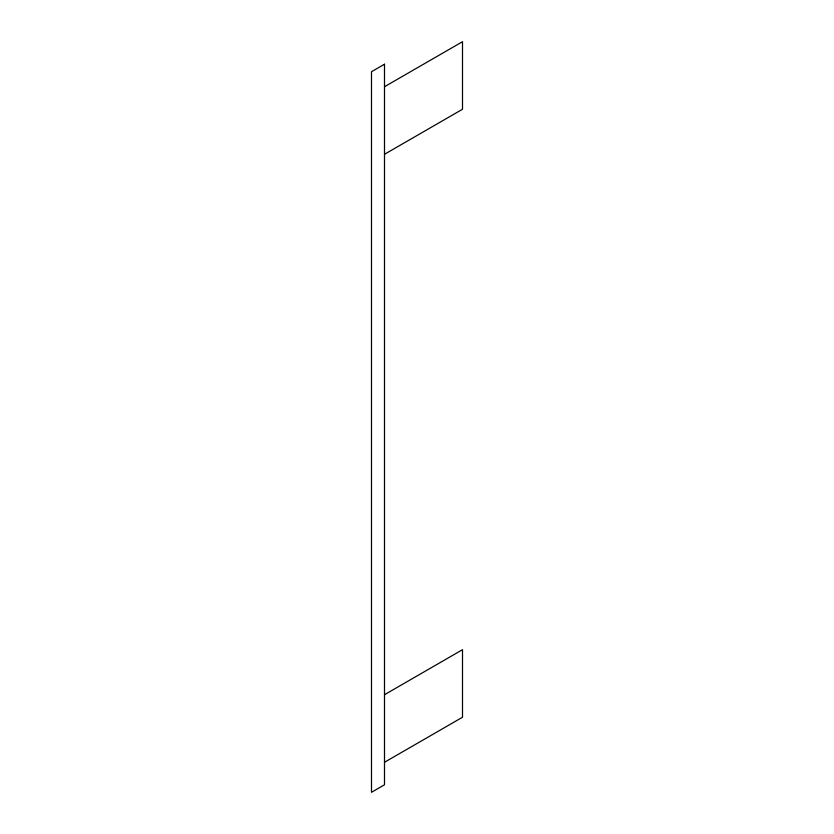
<?xml version="1.0" encoding="UTF-8"?>
<svg xmlns="http://www.w3.org/2000/svg" width="834" height="834" viewBox="0 0 834 834"><rect width="100%" height="100%" fill="white"/><g stroke="black" fill="none" stroke-linecap="round" stroke-linejoin="round"><path stroke-width="1.25" d="M384.495 86.736L462.505 41.7L462.505 109.254L384.495 154.29M384.495 694.722L462.505 649.686L462.505 717.24L384.495 762.276M384.495 64.218L371.495 71.724L371.495 792.3L384.495 784.794L384.495 64.218"/></g></svg>
